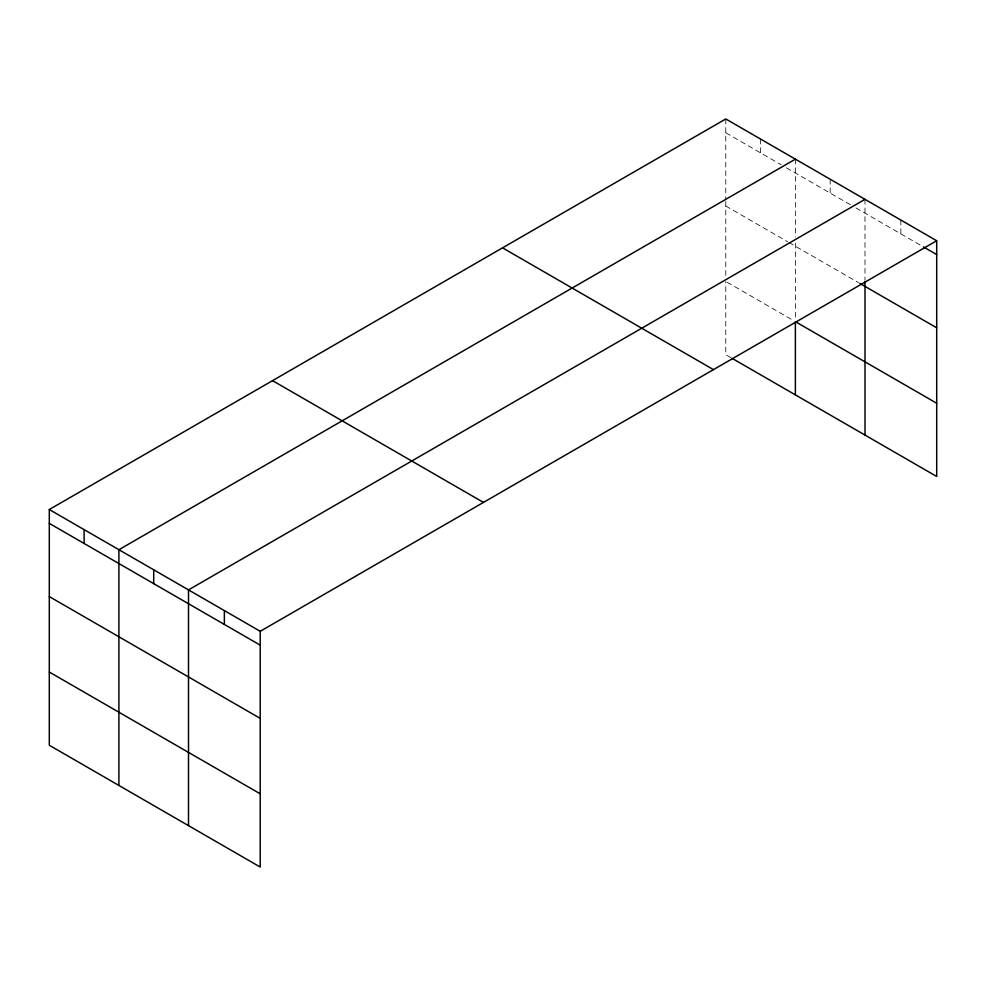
<?xml version="1.0" encoding="UTF-8"?>
<svg xmlns="http://www.w3.org/2000/svg" width="986" height="986" viewBox="0 0 986 986"><rect width="100%" height="100%" fill="white"/><g stroke="black" fill="none" stroke-linecap="round" stroke-linejoin="round"><path stroke-width="0.74" stroke-dasharray="4.93 3.7" d="M725.782 132.802L781.208 164.798M786.36 167.78L850.807 204.977M855.971 207.96L922.095 246.143M725.782 206.025L787.654 241.743M788.936 242.494L858.547 282.674M727.076 282.218L794.1 320.906M730.934 357.671L725.782 354.701L725.782 281.466M900.847 220.038L900.847 233.867M864.993 199.332L864.993 280.295M830.187 179.242L830.187 193.071M795.382 159.153L795.382 237.059M795.382 243.16L795.382 318.577M760.588 139.063L760.588 152.892M725.782 118.961L725.782 199.924M725.782 201.452L725.782 276.856"/><path stroke-width="1.48" d="M936.7 240.744L725.782 118.961L49.3 509.528L49.3 745.256L260.218 867.039L260.218 631.299L936.7 240.744L936.7 476.472L732.228 358.423M795.382 159.153L118.899 549.72L118.899 785.448M864.993 199.332L188.511 589.899L188.511 825.627M923.426 246.907L936.7 254.573M859.829 283.413L936.7 327.796M936.7 403.237L795.382 321.658L795.382 394.881M502.54 247.856L713.457 369.627M272.543 380.645L483.46 502.416M49.3 509.528L260.218 631.299M49.3 523.369L260.218 645.14M49.3 596.592L260.218 718.363M49.3 672.033L260.218 793.804M864.993 281.823L864.993 435.072M224.364 610.605L224.364 624.434M153.705 569.809L153.705 583.638M84.106 529.618L84.106 543.459"/></g></svg>
